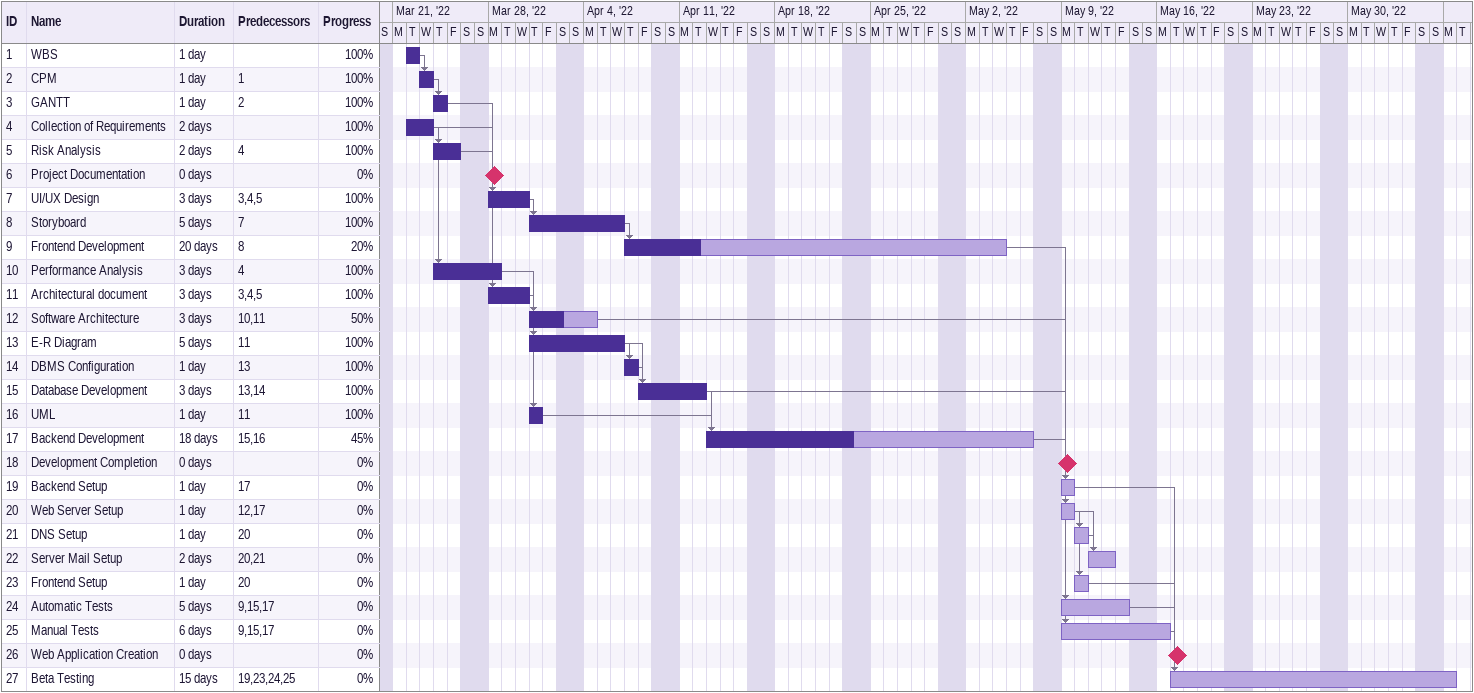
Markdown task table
| ID | Task | Duration | Start | Finish | Predecessors | % complete |
|---|---|---|---|---|---|---|
| 1 | WBS | 1d | 2022-03-22 | 2022-03-22 |  | 100 |
| 2 | CPM | 1d | 2022-03-23 | 2022-03-23 | 1 | 100 |
| 3 | GANTT | 1d | 2022-03-24 | 2022-03-24 | 2 | 100 |
| 4 | Collection of Requirements | 2d | 2022-03-22 | 2022-03-23 |  | 100 |
| 5 | Risk Analysis | 2d | 2022-03-24 | 2022-03-25 | 4 | 100 |
| 6 | Project Documentation | 0d | 2022-03-28 | 2022-03-28 |  | 0 |
| 7 | UI/UX Design | 3d | 2022-03-28 | 2022-03-30 | 3, 4, 5 | 100 |
| 8 | Storyboard | 5d | 2022-03-31 | 2022-04-06 | 7 | 100 |
| 9 | Frontend Development | 20d | 2022-04-07 | 2022-05-04 | 8 | 20 |
| 10 | Performance Analysis | 3d | 2022-03-24 | 2022-03-28 | 4 | 100 |
| 11 | Architectural document | 3d | 2022-03-28 | 2022-03-30 | 3, 4, 5 | 100 |
| 12 | Software Architecture | 3d | 2022-03-31 | 2022-04-04 | 10, 11 | 50 |
| 13 | E-R Diagram | 5d | 2022-03-31 | 2022-04-06 | 11 | 100 |
| 14 | DBMS Configuration | 1d | 2022-04-07 | 2022-04-07 | 13 | 100 |
| 15 | Database Development | 3d | 2022-04-08 | 2022-04-12 | 13, 14 | 100 |
| 16 | UML | 1d | 2022-03-31 | 2022-03-31 | 11 | 100 |
| 17 | Backend Development | 18d | 2022-04-13 | 2022-05-06 | 15, 16 | 45 |
| 18 | Development Completion | 0d | 2022-05-09 | 2022-05-09 |  | 0 |
| 19 | Backend Setup | 1d | 2022-05-09 | 2022-05-09 | 17 | 0 |
| 20 | Web Server Setup | 1d | 2022-05-09 | 2022-05-09 | 12, 17 | 0 |
| 21 | DNS Setup | 1d | 2022-05-10 | 2022-05-10 | 20 | 0 |
| 22 | Server Mail Setup | 2d | 2022-05-11 | 2022-05-12 | 20, 21 | 0 |
| 23 | Frontend Setup | 1d | 2022-05-10 | 2022-05-10 | 20 | 0 |
| 24 | Automatic Tests | 5d | 2022-05-09 | 2022-05-13 | 9, 15, 17 | 0 |
| 25 | Manual Tests | 6d | 2022-05-09 | 2022-05-16 | 9, 15, 17 | 0 |
| 26 | Web Application Creation | 0d | 2022-05-17 | 2022-05-17 |  | 0 |
| 27 | Beta Testing | 15d | 2022-05-17 | 2022-06-06 | 19, 23, 24, 25 | 0 |
